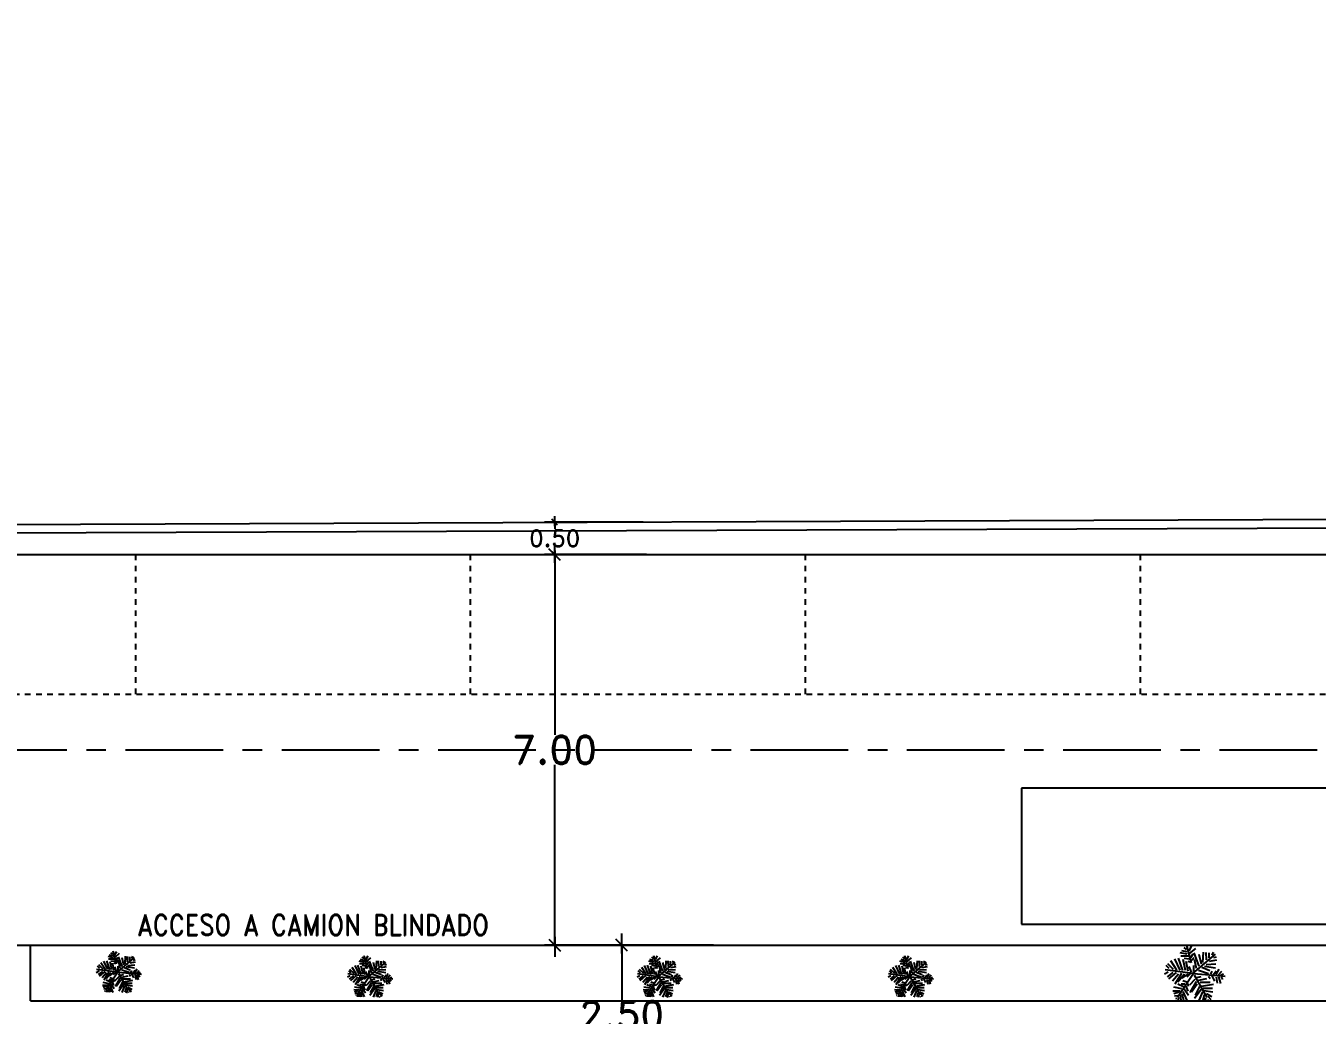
# Model space of a CAD drawing. Header units: millimetres. Extents: x 1590 to 1932, y -48 to 167.
# Drawn here: x 1634.55 to 1657.69, y 119.35 to 137.08 of the extents above; entities that cross this region are included whole.
import ezdxf

# ---------------------------------------------------------------- set-up
doc = ezdxf.new("R2010")
doc.units = ezdxf.units.MM
doc.header["$LTSCALE"] = 0.1
doc.header["$MEASUREMENT"] = 0
doc.header["$PDMODE"] = 35
doc.header["$PDSIZE"] = 0.75
doc.linetypes.add('CENTERX2', pattern=[4, 2.5, -0.5, 0.5, -0.5])
doc.linetypes.add('DASHED', pattern=[0.75, 0.5, -0.25])
doc.layers.get('0').update_dxf_attribs({"linetype": 'CONTINUOUS'})
doc.layers.get('DEFPOINTS').update_dxf_attribs({"linetype": 'CONTINUOUS'})
for name, color, linetype in [('_KTI_CONTROL', 7, 'CONTINUOUS'), ('A-FURN-PLNT', 1, 'CONTINUOUS'), ('C-PRKG-CARS', 1, 'CONTINUOUS'), ('CALLES', 3, 'CONTINUOUS'), ('P-FIXT', 1, 'CONTINUOUS'), ('PARED', 4, 'CONTINUOUS'), ('PAREDES', 3, 'CONTINUOUS'), ('TERRENO', 4, 'CONTINUOUS'), ('TEXT', 3, 'CONTINUOUS')]:
    doc.layers.add(name, color=color, linetype=linetype)
doc.styles.add('ATT', font='txt')
doc.styles.add('ROMAND', font='romand.shx')
doc.dimstyles.new('URBA', dxfattribs={"dimtxt": 20, "dimasz": 0.5, "dimexe": 1.25, "dimexo": 0.63, "dimgap": 0.63, "dimtad": 0, "dimtih": 1, "dimtoh": 1, "dimzin": 1, "dimdsep": 46, "dimtxsty": 'ROMAND', "dimcen": 2.5, "dimclrd": 1, "dimclre": 1, "dimclrt": 3, "dimadec": 0, "dimazin": 0, "dimtfac": 1, "dimtmove": 0, "dimatfit": 3, "dimfxl": 1, "dimtvp": 1, "dimtolj": 1, "dimtzin": 1, "dimarcsym": 0})

# ---------------------------------------------------------------- blocks, each defined once
blk = doc.blocks.new('02PVAN03')
at = {"color": 0, "linetype": 'ByBlock'}
for p, q in [((-408.01, 48.05), (-408.01, -47.95)), ((-118.01, 48.05), (-408.01, 48.05)), ((-118.01, -47.95), (-118.01, 48.05)), ((-63.01, 44.05), (-114.01, 44.05)), ((-114.01, 44.05), (-114.01, 40.05)), ((-60.9, 40), (-112, 40)), ((-108.4, 37.7), (-110.2, 37.7)), ((-108.4, 37.7), (-108.4, 34.1)), ((-103, 34), (-103, 38)), ((-74, 38), (-103, 38)), ((-74, 34), (-74, 38)), ((-63.64, 41.86), (-72, 40)), ((-60.36, 38), (-72, 38)), ((-72, 34), (-72, 38)), ((-67, 34), (-60.15, 37.04)), ((-64, 34), (-57.79, 36.66)), ((-63.01, 42.05), (-63.01, 44.05)), ((-58, 42), (-62.34, 42)), ((-60, 42), (-15, 42)), ((-9, 22), (-59.19, 39.61)), ((-56.21, 36.66), (-51.21, 34.52)), ((-15, 42), (-15, 44)), ((-15, 44), (-11.12, 44)), ((-116, 36), (-116, -36)), ((-112.9, 35), (-112.9, -34.5)), ((-111.1, 32.3), (-111.1, -31.8)), ((-108.4, 34.1), (-109.3, 34.1)), ((-74, 34), (-103, 34)), ((-67, 34), (-72, 34)), ((-60, 30), (-60, -30)), ((-50, -32.68), (-50, 32.68)), ((-9, 22), (-9, 36)), ((-5, 16), (-9, 22)), ((-5, 16), (-5, -16)), ((-50, 0), (-60, 0)), ((-5, -16), (-9, -22)), ((-9, -22), (-59.19, -39.61)), ((-9, -22), (-9, -36)), ((-108.4, -33.6), (-109.3, -33.6)), ((-108.4, -37.2), (-108.4, -33.6)), ((-103, -34), (-103, -38)), ((-74, -34), (-103, -34)), ((-74, -34), (-74, -38)), ((-67, -34), (-72, -34)), ((-72, -34), (-72, -38)), ((-67, -34), (-60.15, -37.04)), ((-64, -34), (-57.79, -36.66)), ((-56.21, -36.66), (-51.21, -34.52)), ((-114.01, -43.95), (-114.01, -39.95)), ((-63.01, -43.95), (-114.01, -43.95)), ((-60.9, -40), (-112, -40)), ((-108.4, -37.2), (-110.2, -37.2)), ((-74, -38), (-103, -38)), ((-60.36, -38), (-72, -38)), ((-63.64, -41.86), (-72, -40)), ((-63.01, -41.95), (-63.01, -43.95)), ((-58, -42), (-62.34, -42)), ((-60, -42), (-15, -42)), ((-15, -42), (-15, -44)), ((-15, -44), (-11.12, -44)), ((-408.01, -47.95), (-118.01, -47.95))]:
    blk.add_line(p, q, dxfattribs=at)
for centre, radius, start, end in [((-112, 36), 4, 90, 180), ((-110.2, 35), 2.7, 90, 180), ((-62.34, 36), 6, 90, 102.52881), ((-60.9, 36), 4, 64.65382, 90), ((-60.36, 37.5), 0.5, 293.96249, 90), ((-57, 34.82), 2, 66.80141, 113.19859), ((-15, 36), 6, 0, 90), ((-11.12, 36), 8, 9.89468, 90), ((-11.12, 36), 4, 9.89468, 80.89521), ((-217.5, 0), 213.5, 350.00897, 9.99103), ((-217.5, 0), 217.5, 350.10532, 9.89468), ((-109.3, 32.3), 1.8, 90, 180), ((-64, 30), 4, 0, 90), ((-52, 32.68), 2, 0, 66.80141), ((-112, -36), 4, 180, 270), ((-110.2, -34.5), 2.7, 180, 270), ((-109.3, -31.8), 1.8, 180, 270), ((-64, -30), 4, 270, 0), ((-52, -32.68), 2, 293.19859, 0), ((-15, -36), 6, 270, 0), ((-62.34, -36), 6, 257.47119, 270), ((-60.9, -36), 4, 270, 295.34618), ((-60.36, -37.5), 0.5, 270, 66.03751), ((-57, -34.82), 2, 246.80141, 293.19859), ((-11.12, -36), 8, 270, 350.10532), ((-11.12, -36), 4, 279.10479, 350.10532)]:
    blk.add_arc(centre, radius, start, end, dxfattribs=at)
blk = doc.blocks.new('UTP1$0$DIMBLOCK')
at = {"color": 1}
blk.add_line((-7.5, 0), (10.5, 0), dxfattribs=at)
at = {"color": 4}
blk.add_line((-5.25, -5.25), (5.25, 5.25), dxfattribs=at)
blk = doc.blocks.new('*D203')
at = {"layer": 'CALLES', "color": 1, "linetype": 'Continuous', "transparency": 16777216}
for p, q in [((1646.874, 120.606), (1645.047, 120.606)), ((1645.227, 120.586), (1645.227, 119.625)), ((1645.227, 118.124), (1645.227, 119.085)), ((1646.874, 118.104), (1645.047, 118.104))]:
    blk.add_line(p, q, dxfattribs=at)
at = {"layer": 'DEFPOINTS', "color": 0, "linetype": 'Continuous', "transparency": 16777216}
for p in [(1645.227, 120.606), (1646.937, 120.606), (1646.937, 118.104)]:
    blk.add_point(p, dxfattribs=at)
at = {"layer": 'CALLES', "color": 1, "linetype": 'Continuous', "transparency": 16777216, "xscale": 0.02, "yscale": 0.02, "zscale": 0.02}
for p, rotation in [((1645.227, 120.606), 90), ((1645.227, 118.104), 270)]:
    blk.add_blockref('UTP1$0$DIMBLOCK', p, dxfattribs=dict(at, rotation=rotation))
at = {"layer": 'CALLES', "color": 3, "linetype": 'Continuous', "transparency": 16777216, "insert": (1645.227, 119.355), "char_height": 0.5, "attachment_point": 5, "style": 'ROMAND'}
blk.add_mtext('\\A1;2.50', dxfattribs=at)
blk = doc.blocks.new('*D204')
at = {"layer": 'CALLES', "color": 1, "linetype": 'Continuous', "transparency": 16777216}
for p, q in [((1645.673, 127.606), (1643.846, 127.606)), ((1644.026, 127.586), (1644.026, 124.376)), ((1644.026, 120.626), (1644.026, 123.836)), ((1645.673, 120.606), (1643.846, 120.606))]:
    blk.add_line(p, q, dxfattribs=at)
at = {"layer": 'DEFPOINTS', "color": 0, "linetype": 'Continuous', "transparency": 16777216}
for p in [(1644.026, 127.606), (1645.736, 127.606), (1645.736, 120.606)]:
    blk.add_point(p, dxfattribs=at)
at = {"layer": 'CALLES', "color": 1, "linetype": 'Continuous', "transparency": 16777216, "xscale": 0.02, "yscale": 0.02, "zscale": 0.02}
for p, rotation in [((1644.026, 127.606), 90), ((1644.026, 120.606), 270)]:
    blk.add_blockref('UTP1$0$DIMBLOCK', p, dxfattribs=dict(at, rotation=rotation))
at = {"layer": 'CALLES', "color": 3, "linetype": 'Continuous', "transparency": 16777216, "insert": (1644.026, 124.106), "char_height": 0.5, "attachment_point": 5, "style": 'ROMAND'}
blk.add_mtext('\\A1;7.00', dxfattribs=at)
blk = doc.blocks.new('*D205')
at = {"color": 1, "linetype": 'Continuous', "transparency": 16777216}
for p, q in [((1645.611, 128.188), (1643.846, 128.188)), ((1644.026, 128.178), (1644.026, 128.067)), ((1644.026, 127.616), (1644.026, 127.727)), ((1645.673, 127.606), (1643.846, 127.606))]:
    blk.add_line(p, q, dxfattribs=at)
at = {"layer": 'DEFPOINTS', "color": 0, "linetype": 'Continuous', "transparency": 16777216}
for p in [(1644.026, 128.188), (1645.673, 128.188), (1645.736, 127.606)]:
    blk.add_point(p, dxfattribs=at)
at = {"color": 1, "linetype": 'Continuous', "transparency": 16777216, "xscale": 0.01, "yscale": 0.01, "zscale": 0.01}
for p, rotation in [((1644.026, 128.188), 90), ((1644.026, 127.606), 270)]:
    blk.add_blockref('UTP1$0$DIMBLOCK', p, dxfattribs=dict(at, rotation=rotation))
at = {"color": 2, "linetype": 'Continuous', "transparency": 16777216, "insert": (1644.026, 127.897), "char_height": 0.3, "attachment_point": 5, "style": 'ROMAND'}
blk.add_mtext('\\A1;0.50', dxfattribs=at)
blk = doc.blocks.new('15PTOI01')
at = {"color": 0, "linetype": 'ByBlock'}
for p, q in [((2, 10.5), (6, 10.5)), ((0, -8.5), (0, 8.5)), ((8, 8.5), (8, -8.5)), ((9.5, 4.375), (9.5, -4.375)), ((11.25, 4.375), (9.5, 4.375)), ((11.25, -4.375), (9.5, -4.375)), ((6, -10.5), (2, -10.5))]:
    blk.add_line(p, q, dxfattribs=at)
for centre, radius, start, end in [((2, 8.5), 2, 90, 180), ((6, 8.5), 2, 0, 90), ((17.766404, -2.827313), 9.712715, 75.184599, 132.137709), ((13.6875, -12.03125), 19.717859, 49.950272, 70.559965), ((23.458333, 0), 4.229167, 313.602819, 46.397181), ((2, -8.5), 2, 180, 270), ((6, -8.5), 2, 270, 0), ((17.766404, 2.827313), 9.712715, 227.862291, 284.815401), ((13.6875, 12.03125), 19.717859, 289.440035, 310.049728)]:
    blk.add_arc(centre, radius, start, end, dxfattribs=at)
at = {"color": 0, "linetype": 'ByBlock', "style": 'ATT'}
for tag, p, flags in [('ITEM', (0, -23), 3), ('ROOM_NUMBER', (0, -32), 1)]:
    blk.add_attdef(tag, p, '', height=6, dxfattribs=dict(at, flags=flags))
blk = doc.blocks.new('ss1')
at = {"layer": '_KTI_CONTROL', "color": 1}
for points in [[(0.141, 0.122, 0), (0.141, 0.122, 0), (0.141, 0.122, 0), (0.141, 0.122, 0), (0.141, 0.122, 0)], [(0.141, 0.122, 0), (0.141, 0.122, 0), (0.141, 0.122, 0), (0.141, 0.122, 0), (0.141, 0.122, 0), (0.141, 0.122, 0), (0.141, 0.122, 0), (0.141, 0.122, 0), (0.141, 0.122, 0), (0.141, 0.122, 0), (0.141, 0.122, 0)]]:
    blk.add_polyline3d(points, dxfattribs=at)
at = {"layer": '_KTI_CONTROL'}
for points in [[(0.141, 0.122, 0), (0.141, 0.122, 0), (0.141, 0.122, 0), (0.141, 0.122, 0)], [(0.141, 0.122, 0), (0.141, 0.122, 0)]]:
    blk.add_polyline3d(points, dxfattribs=at)
at = {"layer": 'P-FIXT', "xscale": 0.0254, "yscale": 0.0254, "zscale": 0.0254}
blk.add_blockref('15PTOI01', (17.719, 12.528), dxfattribs=at)
blk = doc.blocks.new('12PPLT13')
at = {"color": 0, "linetype": 'ByBlock'}
for p, q in [((0.072, 0.374), (-0.032, 0.463)), ((0.082, 0.423), (0.032, 0.506)), ((0.043, 0.216), (0.118, 0.512)), ((0.125, 0.441), (0.165, 0.477)), ((-0.269, 0.244), (-0.391, 0.267)), ((-0.34, 0.304), (-0.387, 0.319)), ((0.018, 0.032), (-0.372, 0.365)), ((-0.313, 0.348), (-0.334, 0.395)), ((-0.264, 0.301), (-0.264, 0.385)), ((-0.213, 0.267), (-0.209, 0.393)), ((-0.154, 0.223), (-0.166, 0.397)), ((-0.13, 0.192), (-0.091, 0.357)), ((-0.091, 0.16), (-0.004, 0.385)), ((-0.044, 0.117), (-0.012, 0.275)), ((0.039, 0.256), (-0.007, 0.309)), ((0.05, 0.305), (0.011, 0.37)), ((0.064, 0.226), (0.1, 0.238)), ((0.078, 0.277), (0.167, 0.287)), ((0.092, 0.327), (0.224, 0.327)), ((0.095, 0.074), (0.13, 0.239)), ((0.114, 0.402), (0.206, 0.423)), ((0.114, 0.362), (0.232, 0.388)), ((0.145, 0.085), (0.185, 0.271)), ((0.189, 0.085), (0.26, 0.294)), ((0.236, 0.093), (0.327, 0.286)), ((0.292, 0.089), (0.393, 0.247)), ((0.007, 0.034), (-0.532, -0.012)), ((-0.461, 0.009), (-0.508, 0.027)), ((-0.421, 0.013), (-0.475, 0.073)), ((-0.38, 0.017), (-0.429, 0.11)), ((-0.335, 0.019), (-0.382, 0.08)), ((-0.209, 0.188), (-0.374, 0.2)), ((-0.181, 0.16), (-0.372, 0.13)), ((-0.289, 0.021), (-0.311, 0.073)), ((-0.134, 0.14), (-0.275, 0.084)), ((-0.079, 0.089), (-0.252, 0.031)), ((-0.006, 0.006), (-0.224, -0.376)), ((0.003, 0.07), (0.003, 0.172)), ((0.007, 0.034), (0.279, -0.377)), ((0.018, 0.032), (0.492, 0.097)), ((0.039, 0.054), (0.078, 0.153)), ((0.055, 0.031), (0.118, -0.029)), ((0.098, 0.026), (0.204, -0.048)), ((0.161, 0.022), (0.271, -0.115)), ((0.213, 0.031), (0.327, -0.151)), ((0.264, 0.022), (0.367, -0.096)), ((0.303, 0.05), (0.433, -0.057)), ((0.346, 0.104), (0.445, 0.2)), ((0.361, 0.05), (0.457, -0.021)), ((0.421, 0.117), (0.472, 0.168)), ((0.436, 0.054), (0.5, 0.022)), ((-0.464, -0.026), (-0.49, -0.07)), ((-0.421, -0.026), (-0.454, -0.137)), ((-0.382, -0.03), (-0.4, -0.134)), ((-0.306, -0.009), (-0.35, -0.098)), ((-0.13, -0.183), (-0.335, -0.147)), ((-0.158, -0.214), (-0.316, -0.214)), ((-0.106, -0.115), (-0.28, -0.115)), ((-0.252, -0.011), (-0.278, -0.054)), ((-0.083, -0.08), (-0.224, -0.053)), ((-0.048, -0.037), (-0.126, -0.017)), ((-0.098, -0.19), (-0.02, -0.336)), ((-0.059, -0.151), (0.039, -0.286)), ((-0.04, -0.104), (0.067, -0.289)), ((-0.019, -0.066), (0.075, -0.164)), ((0.109, -0.131), (0.095, -0.185)), ((0.139, -0.18), (0.104, -0.269)), ((0.12, -0.114), (0.189, -0.092)), ((0.153, -0.15), (0.217, -0.147)), ((0.178, -0.194), (0.275, -0.148)), ((0.206, -0.23), (0.342, -0.202)), ((-0.173, -0.254), (-0.323, -0.28)), ((-0.217, -0.308), (-0.308, -0.359)), ((-0.237, -0.352), (-0.292, -0.411)), ((-0.233, -0.408), (-0.241, -0.43)), ((-0.201, -0.38), (-0.181, -0.443)), ((-0.177, -0.333), (-0.151, -0.423)), ((-0.145, -0.277), (-0.083, -0.43)), ((-0.126, -0.237), (-0.012, -0.395)), ((0.165, -0.23), (0.092, -0.334)), ((0.189, -0.273), (0.121, -0.427)), ((0.206, -0.308), (0.178, -0.423)), ((0.232, -0.33), (0.222, -0.423)), ((0.232, -0.269), (0.356, -0.266)), ((0.253, -0.287), (0.342, -0.316)), ((0.261, -0.377), (0.267, -0.423)), ((0.275, -0.348), (0.328, -0.352)), ((0.293, -0.395), (0.311, -0.401))]:
    blk.add_line(p, q, dxfattribs=at)
at = {"color": 0, "linetype": 'ByBlock', "style": 'ATT'}
for tag, p, flags in [('ITEM', (-1, -3.25), 3), ('ROOM_NUMBER', (-1, -4.583), 1)]:
    blk.add_attdef(tag, p, '', height=1, dxfattribs=dict(at, flags=flags))

msp = doc.modelspace()

# ---------------------------------------------------------------- linework, layer by layer
at = {"color": 2, "linetype": 'Continuous'}
msp.add_line((1634.6358, 119.6058), (1634.6358, 120.6058), dxfattribs=at)
at = {"layer": 'PARED', "color": 4}
for p, q in [((1624.4533, 127.6057), (1774.5202, 127.6057)), ((1630.7358, 120.6058), (1756.5202, 120.6058))]:
    msp.add_line(p, q, dxfattribs=at)
at = {"layer": 'PARED', "color": 2}
msp.add_line((1634.6358, 119.6058), (1756.5202, 119.6058), dxfattribs=at)
at = {"layer": 'PARED', "color": 3}
msp.add_line((1650.6108, 119.6058), (1651.9108, 119.6058), dxfattribs=at)
at = {"layer": 'PAREDES', "color": 8, "linetype": 'DASHED'}
for p, q in [((1636.5202, 125.1057), (1636.5202, 127.6057)), ((1642.5202, 125.1057), (1642.5202, 127.6057)), ((1648.5202, 125.1057), (1648.5202, 127.6057)), ((1654.5202, 125.1057), (1654.5202, 127.6057)), ((1630.7358, 125.1057), (1756.5202, 125.1057))]:
    msp.add_line(p, q, dxfattribs=at)
at = {"layer": 'PAREDES', "color": 1, "linetype": 'CENTERX2', "ltscale": 7}
msp.add_line((1630.7358, 124.1058), (1774.5202, 124.1058), dxfattribs=at)
at = {"layer": 'TERRENO', "color": 5, "linetype": 'Continuous'}
msp.add_line((1624.4523, 128.1057), (1776.0202, 128.6965), dxfattribs=at)
at = {"layer": 'TERRENO', "color": 2, "linetype": 'Continuous'}
msp.add_line((1624.7172, 127.9568), (1776.0208, 128.5465), dxfattribs=at)

# ---------------------------------------------------------------- block references
at = {"color": 1, "linetype": 'Continuous', "xscale": -1, "rotation": 90}
for p in [(1645.5379, 137.2231), (1644.4151, 135.6735), (1657.2651, 135.6735)]:
    msp.add_blockref('ss1', p, dxfattribs=at)
at = {"color": 1, "linetype": 'Continuous', "rotation": 270}
for p in [(1624.1315, 135.6735), (1634.0565, 135.6735), (1639.0565, 135.6735)]:
    msp.add_blockref('ss1', p, dxfattribs=at)
at = {"layer": 'A-FURN-PLNT', "color": 8}
for p, xscale, yscale, zscale in [((1655.4766, 120.0627), -1.050000000000068, 1.049999999999999, 1.05), ((1636.2069, 120.0951), -0.7875000000000512, 0.7874999999999992, 0.7875000000000001), ((1640.7068, 120.0138), -0.7875000000000512, 0.7874999999999992, 0.7875000000000001), ((1645.8943, 120.0138), -0.7875000000000512, 0.7874999999999992, 0.7875000000000001), ((1650.3942, 120.0138), -0.7875000000000512, 0.7874999999999992, 0.7875000000000001)]:
    msp.add_blockref('12PPLT13', p, dxfattribs=dict(at, xscale=xscale, yscale=yscale, zscale=zscale))
at = {"layer": 'C-PRKG-CARS', "xscale": 0.02539999999999054, "yscale": 0.02539999999999054, "zscale": 0.02539999999999054}
msp.add_blockref('02PVAN03', (1662.7535, 122.2019), dxfattribs=at)

# ---------------------------------------------------------------- texts
at = {"layer": 'TEXT', "color": 1, "style": 'ROMAND', "width": 0.85}
msp.add_text('ACCESO A CAMION BLINDADO', height=0.375, dxfattribs=at).set_placement((1636.5515, 120.7778))

# ---------------------------------------------------------------- dimensions: what is measured, and where the dimension line sits
at = {"color": 3, "linetype": 'Continuous'}
dim = msp.add_linear_dim(base=(1644.0262, 128.1885), p1=(1645.7358, 127.6057), p2=(1645.6733, 128.1885), angle=90, text='0.50', dimstyle='URBA', override={"dimtxt": 0.3, "dimasz": 0.01, "dimexe": 0.18, "dimexo": 0.0625, "dimgap": 0.02, "dimzin": 0, "dimblk1": 'UTP1$0$DIMBLOCK', "dimblk2": 'UTP1$0$DIMBLOCK', "dimsah": 1, "dimcen": 0.09, "dimclrt": 2, "dimtdec": 4, "dimtofl": 0, "dimtvp": 0, "dimtzin": 0}, dxfattribs=at)
dim.commit()
dim.dimension.update_dxf_attribs({"geometry": '*D205', "text_midpoint": (1644.0262, 127.8971)})
at = {"layer": 'CALLES', "color": 2, "linetype": 'Continuous'}
for base, p1, p2, picture, middle in [((1644.0262, 127.6057), (1645.7358, 120.6058), (1645.7358, 127.6057), '*D204', (1644.0262, 124.1058)), ((1645.2272, 120.6058), (1646.9367, 118.1043), (1646.9367, 120.6058), '*D203', (1645.2272, 119.3551))]:
    dim = msp.add_linear_dim(base=base, p1=p1, p2=p2, angle=90, dimstyle='URBA', override={"dimtxt": 0.5, "dimasz": 0.02, "dimexe": 0.18, "dimexo": 0.0625, "dimgap": 0.02, "dimzin": 0, "dimblk1": 'UTP1$0$DIMBLOCK', "dimblk2": 'UTP1$0$DIMBLOCK', "dimsah": 1, "dimcen": 0.09, "dimtdec": 4, "dimtofl": 0, "dimtmove": 1, "dimtvp": 0, "dimtzin": 0}, dxfattribs=at)
    dim.commit()
    dim.dimension.update_dxf_attribs({"geometry": picture, "text_midpoint": middle})

doc.saveas('drawing.dxf')
